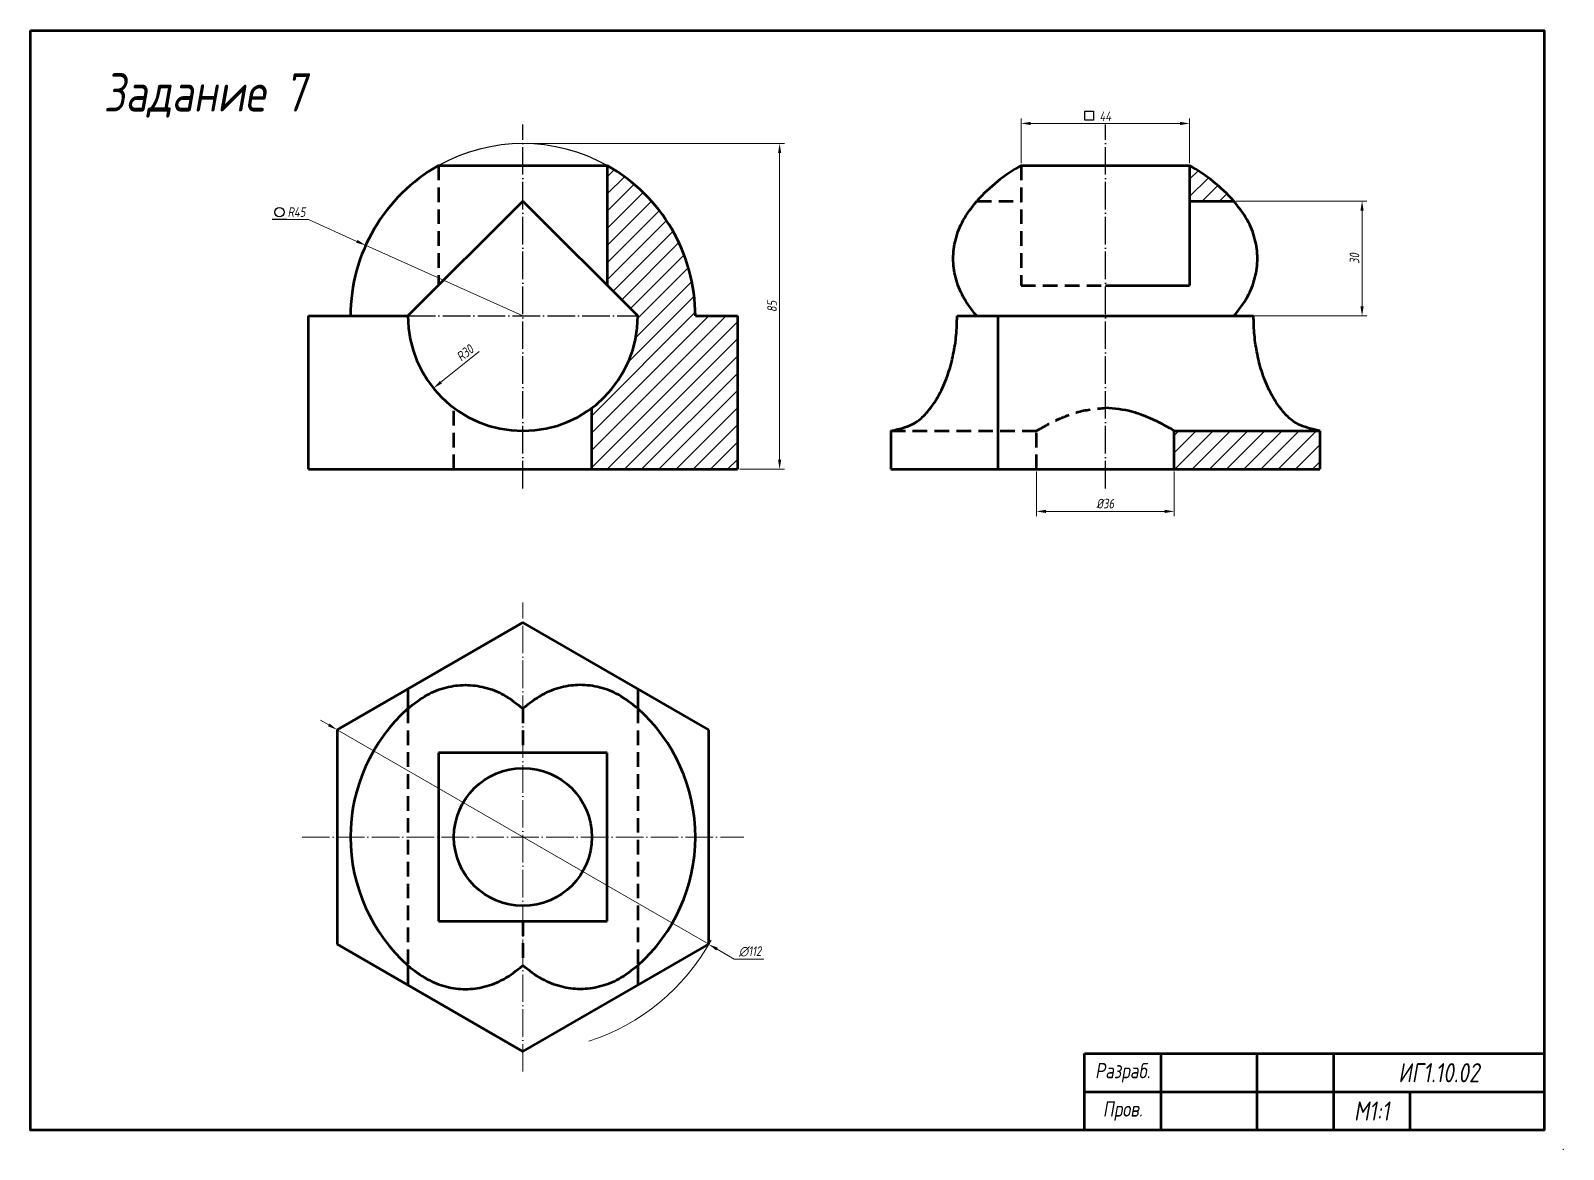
# Model space of a CAD drawing. Header units: millimetres. Extents: x -51 to 1257, y 2746 to 3043.
# Drawn here: x 412.7 to 812.7, y 2746.1 to 3038.1 of the extents above; entities that cross this region are included whole.
import ezdxf

# ---------------------------------------------------------------- set-up
doc = ezdxf.new("R2010")
doc.units = ezdxf.units.MM
doc.linetypes.add('ACAD_ISO04W100', pattern=[30, 24, -3, 0, -3])
doc.linetypes.add('штриховая', pattern=[19.049999999999997, 12.7, -6.35])
doc.styles.get("Standard").update_dxf_attribs({"font": 'eskdw.shx', "oblique": 10})
doc.dimstyles.new('Аннотативный', dxfattribs={"dimscale": 0, "dimtxt": 2.5, "dimasz": 2.5, "dimexe": 1.25, "dimexo": 0.625, "dimtad": 1, "dimtoh": 1, "dimtxsty": 'Standard', "dimcen": 2.5, "dimadec": 0, "dimazin": 0, "dimtfac": 1, "dimtmove": 0, "dimatfit": 3, "dimfxl": 1, "dimarcsym": 0})
pattern_1 = [(45, (2717.44010926078, 80.3942189923655), (-2.245064030267288, 2.245064030267288), [])]

# ---------------------------------------------------------------- blocks, each defined once
blk = doc.blocks.new('*D18')
at = {"color": 0, "lineweight": -2, "ltscale": 0.3, "transparency": 16777216}
for p, q in [((675.2034062583339, 2923.040314040616), (675.2034062583339, 2911.415314040616)), ((711.2034062583339, 2923.040314040616), (711.2034062583339, 2911.415314040616)), ((708.7034062583339, 2912.665314040616), (677.7034062583339, 2912.665314040616))]:
    blk.add_line(p, q, dxfattribs=at)
at = {"color": 0, "lineweight": 30, "ltscale": 0.3, "transparency": 16777216}
for points in [[(677.7034062583339, 2913.081980707283), (677.7034062583339, 2912.24864737395), (675.2034062583339, 2912.665314040616)], [(708.7034062583339, 2913.081980707283), (708.7034062583339, 2912.24864737395), (711.2034062583339, 2912.665314040616)]]:
    blk.add_solid(points, dxfattribs=at)
at = {"layer": 'Defpoints', "color": 0, "lineweight": 30, "ltscale": 0.3, "transparency": 16777216}
for p in [(675.2034062583339, 2923.665314040616), (711.2034062583339, 2923.665314040616), (675.2034062583339, 2912.665314040616)]:
    blk.add_point(p, dxfattribs=at)
at = {"color": 0, "lineweight": 30, "ltscale": 0.3, "transparency": 16777216, "insert": (693.2034062583339, 2914.688247455749), "char_height": 2.5, "attachment_point": 5}
blk.add_mtext('%%C36', dxfattribs=at)
blk = doc.blocks.new('*D17')
at = {"color": 0, "lineweight": -2, "ltscale": 0.3, "transparency": 16777216}
for p, q in [((727.369425920861, 2993.665314040582), (761.4534062583339, 2993.665314040582)), ((760.2034062583339, 2991.165314040582), (760.2034062583339, 2966.165314040616)), ((727.369425920861, 2963.665314040616), (761.4534062583339, 2963.665314040616))]:
    blk.add_line(p, q, dxfattribs=at)
at = {"color": 0, "lineweight": 30, "ltscale": 0.3, "transparency": 16777216}
for points in [[(759.7867395916672, 2991.165314040582), (760.6200729250005, 2991.165314040582), (760.2034062583339, 2993.665314040582)], [(759.7867395916672, 2966.165314040616), (760.6200729250005, 2966.165314040616), (760.2034062583339, 2963.665314040616)]]:
    blk.add_solid(points, dxfattribs=at)
at = {"layer": 'Defpoints', "color": 0, "lineweight": 30, "ltscale": 0.3, "transparency": 16777216}
for p in [(726.744425920861, 2993.665314040582), (726.744425920861, 2963.665314040616), (760.2034062583339, 2963.665314040616)]:
    blk.add_point(p, dxfattribs=at)
at = {"color": 0, "lineweight": 30, "ltscale": 0.3, "transparency": 16777216, "insert": (758.2174561969834, 2978.665314040599), "char_height": 2.5, "attachment_point": 5, "rotation": 90}
blk.add_mtext('30', dxfattribs=at)
blk = doc.blocks.new('*D21')
at = {"color": 0, "lineweight": -2, "ltscale": 0.3, "transparency": 16777216}
for p, q in [((541.828406258337, 3008.665314040611), (609.4534062583334, 3008.665314040611)), ((608.2034062583334, 3006.165314040611), (608.2034062583334, 2926.165314040616)), ((597.8284062583334, 2923.665314040616), (609.4534062583334, 2923.665314040616))]:
    blk.add_line(p, q, dxfattribs=at)
at = {"color": 0, "lineweight": 30, "ltscale": 0.3, "transparency": 16777216}
for points in [[(607.7867395916668, 3006.165314040611), (608.620072925, 3006.165314040611), (608.2034062583334, 3008.665314040611)], [(607.7867395916668, 2926.165314040616), (608.620072925, 2926.165314040616), (608.2034062583334, 2923.665314040616)]]:
    blk.add_solid(points, dxfattribs=at)
at = {"layer": 'Defpoints', "color": 0, "lineweight": 30, "ltscale": 0.3, "transparency": 16777216}
for p in [(541.203406258337, 3008.665314040611), (597.2034062583334, 2923.665314040616), (608.2034062583334, 2923.665314040616)]:
    blk.add_point(p, dxfattribs=at)
at = {"color": 0, "lineweight": 30, "ltscale": 0.3, "transparency": 16777216, "insert": (606.2082103585371, 2966.165314040613), "char_height": 2.5, "attachment_point": 5, "rotation": 90}
blk.add_mtext('85', dxfattribs=at)
blk = doc.blocks.new('*D22')
at = {"color": 0, "lineweight": -2, "ltscale": 0.3, "transparency": 16777216}
for p, q in [((671.2034062583343, 3003.545886893397), (671.2034062583343, 3015.170886893261)), ((712.7034062583334, 3013.920886893261), (673.7034062583343, 3013.920886893261)), ((715.2034062583334, 3003.545886893397), (715.2034062583334, 3015.170886893261))]:
    blk.add_line(p, q, dxfattribs=at)
at = {"color": 0, "lineweight": 9, "ltscale": 0.3, "transparency": 16777216}
for points in [[(673.7034062583343, 3014.337553559927), (673.7034062583343, 3013.504220226594), (671.2034062583343, 3013.920886893261)], [(712.7034062583334, 3014.337553559927), (712.7034062583334, 3013.504220226594), (715.2034062583334, 3013.920886893261)]]:
    blk.add_solid(points, dxfattribs=at)
at = {"layer": 'Defpoints', "color": 0, "lineweight": 9, "ltscale": 0.3, "transparency": 16777216}
for p in [(671.2034062583343, 3013.920886893261), (671.2034062583343, 3002.920886893397), (715.2034062583334, 3002.920886893397)]:
    blk.add_point(p, dxfattribs=at)
at = {"color": 0, "lineweight": 30, "ltscale": 0.3, "transparency": 16777216, "insert": (693.2034062583339, 3015.795886893261), "char_height": 2.5, "attachment_point": 5}
blk.add_mtext('44', dxfattribs=at)
blk = doc.blocks.new('*D20')
at = {"color": 0, "lineweight": -2, "ltscale": 0.3, "transparency": 16777216}
for p, q in [((479.6733030922749, 2988.85163339566), (485.2034062583336, 2988.85163339566)), ((485.2034062583336, 2988.85163339566), (497.8831752776825, 2983.148834969418)), ((541.2034062583368, 2963.665314040613), (500.1631874345589, 2982.123386499481))]:
    blk.add_line(p, q, dxfattribs=at)
at = {"color": 0, "lineweight": 30, "ltscale": 0.3, "transparency": 16777216}
blk.add_solid([(498.0540833560053, 2983.528836995564), (497.7122671993598, 2982.768832943272), (500.1631874345589, 2982.123386499481)], dxfattribs=at)
at = {"layer": 'Defpoints', "color": 0, "lineweight": 30, "ltscale": 0.3, "transparency": 16777216}
for p in [(500.1631874345589, 2982.123386499481), (541.2034062583368, 2963.665314040613)]:
    blk.add_point(p, dxfattribs=at)
at = {"color": 0, "lineweight": 30, "ltscale": 0.3, "transparency": 16777216, "insert": (482.1258546753033, 2990.782108426335), "char_height": 2.5, "attachment_point": 5}
blk.add_mtext('R45', dxfattribs=at)
blk = doc.blocks.new('*D19')
at = {"color": 0, "lineweight": -2, "ltscale": 0.3, "transparency": 16777216}
blk.add_line((529.7547693463814, 2954.420686139993), (519.8078790079721, 2946.388699393092), dxfattribs=at)
at = {"color": 0, "lineweight": 30, "ltscale": 0.3, "transparency": 16777216}
blk.add_solid([(519.5461121193732, 2946.7128740484), (520.0696458965708, 2946.064524737783), (517.8628310761212, 2944.818098061499)], dxfattribs=at)
at = {"layer": 'Defpoints', "color": 0, "lineweight": 30, "ltscale": 0.3, "transparency": 16777216}
for p in [(541.2034062583336, 2963.665314040614), (517.8628310761212, 2944.818098061499)]:
    blk.add_point(p, dxfattribs=at)
at = {"color": 0, "lineweight": 30, "ltscale": 0.3, "transparency": 16777216, "insert": (526.0986960518273, 2954.021025844366), "char_height": 2.5, "attachment_point": 5, "rotation": 38.920431189959956}
blk.add_mtext('R30', dxfattribs=at)
blk = doc.blocks.new('*D16')
at = {"color": 0, "lineweight": -2, "ltscale": 0.3, "transparency": 16777216}
for p, q in [((490.5409201369436, 2856.915314040617), (488.3758566274824, 2858.165314040617)), ((492.7059836464047, 2855.665314040617), (589.700828870262, 2799.665314040617)), ((596.3629035572873, 2795.818963426701), (591.865892379723, 2798.415314040617)), ((604.0499795643524, 2795.818963426701), (596.3629035572873, 2795.818963426701))]:
    blk.add_line(p, q, dxfattribs=at)
blk.add_arc((541.2034062583333, 2827.665314040617), 56.00000000000023, 287.8504948490296, 331.2789236498456, dxfattribs=at)
at = {"color": 0, "lineweight": 30, "ltscale": 0.3, "transparency": 16777216}
for points in [[(490.7492534702768, 2857.27615795886), (490.3325868036103, 2856.554470122373), (492.7059836464047, 2855.665314040617)], [(592.0742257130563, 2798.77615795886), (591.6575590463898, 2798.054470122373), (589.700828870262, 2799.665314040617)]]:
    blk.add_solid(points, dxfattribs=at)
at = {"layer": 'Defpoints', "color": 0, "lineweight": 30, "ltscale": 0.3, "transparency": 16777216}
for p in [(492.7059836464047, 2855.665314040617), (589.700828870262, 2799.665314040617)]:
    blk.add_point(p, dxfattribs=at)
at = {"color": 0, "lineweight": 30, "ltscale": 0.3, "transparency": 16777216, "insert": (600.5189415608198, 2797.790314040617), "char_height": 2.5, "attachment_point": 5}
blk.add_mtext('∅112', dxfattribs=at)
blk = doc.blocks.new('*U23')
at = {"lineweight": 30, "ltscale": 0.3}
h = blk.add_hatch(dxfattribs=at)
h.set_pattern_fill('MCSHATCHBH', color=256, style=0, pattern_type=2)
h.set_pattern_definition(pattern_1)
h.paths.add_polyline_path([(559.2034062583334, 2939.665314040616), (559.2034062583334, 2923.665314040616), (597.2034062583339, 2923.665314040616), (597.2034062583339, 2963.665314040616), (586.2034062583334, 2963.665314040616, 0.2713773831099224), (563.2034062583334, 3002.920886893397), (563.2034062583334, 2971.665314040616), (571.2034062583334, 2963.665314040617, -0.2360679774997937)])
h = blk.add_hatch(dxfattribs=at)
h.set_pattern_fill('MCSHATCHBH', color=256, style=0, pattern_type=2)
h.set_pattern_definition(pattern_1)
h.paths.add_polyline_path([(715.2034062583334, 3002.920886893397), (715.2034062583335, 2993.665314040617), (726.744425920861, 2993.665314040582, 0.08275138513233045)])
h.paths.add_polyline_path([(711.2034062583339, 2933.665314040616), (711.2034062583339, 2923.665314040616), (749.2034062583338, 2923.665314040616), (749.203406258334, 2933.665314040617)])
at = {"linetype": 'ACAD_ISO04W100', "ltscale": 0.3}
for p, q in [((541.2034062583334, 2918.665314040616), (541.2034062583334, 3013.665314040616)), ((693.2034062583339, 2918.665314040616), (693.2034062583339, 3013.665314040616)), ((511.2034062583334, 2963.665314040616), (571.2034062583334, 2963.665314040617))]:
    blk.add_line(p, q, dxfattribs=at)
at = {"lineweight": 100, "ltscale": 0.3}
for p, q in [((519.2034062583334, 3002.920886893397), (563.2034062583334, 3002.920886893397)), ((563.2034062583334, 3002.920886893397), (563.2034062583334, 2971.665314040617)), ((671.2034062583334, 3002.920886893397), (715.2034062583343, 3002.920886893397)), ((715.2034062583334, 3002.920886893397), (715.2034062583334, 2971.665314040617)), ((511.2034062583334, 2963.665314040617), (541.2034062583334, 2993.665314040617)), ((541.2034062583334, 2993.665314040617), (571.2034062583334, 2963.665314040617)), ((715.2034062583334, 2993.665314040617), (726.744425920861, 2993.665314040582)), ((693.2034062583334, 2971.665314040617), (715.2034062583334, 2971.665314040617)), ((485.2034062583334, 2923.665314040616), (485.2034062583334, 2963.665314040616)), ((485.2034062583334, 2963.665314040616), (511.2034062583334, 2963.665314040616)), ((586.2034062583334, 2963.665314040616), (597.2034062583339, 2963.665314040616)), ((597.2034062583339, 2963.665314040616), (597.2034062583339, 2923.665314040616)), ((654.5239143340214, 2963.665314040616), (726.744425920861, 2963.665314040616)), ((665.2034062583339, 2923.665314040616), (665.2034062583334, 2963.665314040616)), ((726.744425920831, 2963.665314040616), (731.8828981826464, 2963.665314040616)), ((559.2034062583334, 2923.665314040616), (559.2034062583334, 2939.665314040617)), ((637.2034062583339, 2933.665314040616), (637.2034062583339, 2923.665314040616)), ((711.2034062583339, 2933.665314040616), (749.2034062583339, 2933.665314040617)), ((711.2034062583339, 2923.665314040616), (711.2034062583339, 2933.665314040616)), ((749.2034062583339, 2933.665314040616), (749.2034062583339, 2923.665314040616)), ((485.2034062583334, 2923.665314040616), (597.2034062583334, 2923.665314040616)), ((523.2034062583334, 2923.665314040616), (559.2034062583334, 2923.665314040616)), ((637.2034062583339, 2923.665314040616), (749.2034062583339, 2923.665314040616)), ((541.2034062583334, 2883.665314040616), (492.705983646405, 2855.665314040617)), ((589.7008288702623, 2855.665314040616), (541.2034062583334, 2883.665314040616)), ((511.2034062583334, 2866.344805964928), (511.2034062583334, 2861.206333703113)), ((571.2034062583334, 2866.344805964928), (571.2034062583334, 2861.206333703113)), ((492.705983646405, 2855.665314040616), (492.705983646405, 2799.665314040616)), ((589.7008288702618, 2799.665314040616), (589.7008288702623, 2855.665314040616)), ((519.2034062583334, 2849.665314040616), (519.2034062583334, 2805.665314040616)), ((563.2034062583334, 2849.665314040616), (519.2034062583334, 2849.665314040616)), ((563.2034062583334, 2805.665314040616), (563.2034062583334, 2849.665314040616)), ((519.2034062583334, 2805.665314040616), (563.2034062583334, 2805.665314040616)), ((492.705983646405, 2799.665314040616), (541.2034062583334, 2771.665314040616)), ((541.2034062583334, 2771.665314040616), (589.7008288702618, 2799.665314040616)), ((511.2034062583334, 2794.124294378119), (511.2034062583334, 2788.985822116305)), ((571.2034062583334, 2794.124294378119), (571.2034062583334, 2788.985822116305))]:
    blk.add_line(p, q, dxfattribs=at)
at = {"linetype": 'штриховая', "lineweight": 60, "ltscale": 0.3}
for p, q in [((519.2034062583334, 3002.920886893397), (519.2034062583334, 2971.665314040617)), ((671.2034062583334, 3002.920886893397), (671.2034062583334, 2971.665314040617)), ((659.6623865958372, 2993.665314040617), (671.2034062583334, 2993.665314040617)), ((671.2034062583334, 2971.665314040617), (693.2034062583334, 2971.665314040617)), ((523.2034062583334, 2923.665314040616), (523.2034062583334, 2939.665314040617)), ((637.2034062583339, 2933.665314040616), (675.2034062583339, 2933.665314040617)), ((675.2034062583339, 2923.665314040616), (675.2034062583339, 2933.665314040617)), ((511.2034062583334, 2861.206333703113), (511.2034062583334, 2794.124294378119)), ((541.2034062583339, 2861.206333703115), (541.2034062583339, 2849.665314040616)), ((571.2034062583334, 2861.206333703113), (571.2034062583334, 2794.124294378119)), ((541.2034062583343, 2805.665314040616), (541.2034062583343, 2794.124294378118))]:
    blk.add_line(p, q, dxfattribs=at)
at = {"lineweight": 30, "ltscale": 0.3}
blk.add_line((479.673303092276, 2988.85163339566), (475.7773614945399, 2988.85163339566), dxfattribs=at)
at = {"linetype": 'ACAD_ISO04W100', "lineweight": 9, "ltscale": 0.3}
for p, q in [((541.2034062583334, 2766.422978180085), (541.2034062583334, 2888.907649901148)), ((483.5572301513839, 2827.665314040617), (598.8495823652829, 2827.665314040618))]:
    blk.add_line(p, q, dxfattribs=at)
at = {"lineweight": 100}
for p, q in [((687.7339449534636, 2771.143959326705), (807.7339449534636, 2771.143959326705)), ((687.7339449534636, 2761.143959326705), (687.7339449534636, 2771.143959326705)), ((707.7339449534636, 2751.143959326705), (707.7339449534636, 2771.143959326705)), ((732.7339449534636, 2771.143959326705), (732.7339449534636, 2751.143959326705)), ((752.7339449534636, 2771.143959326705), (752.7339449534636, 2751.143959326705)), ((687.7339449534636, 2761.143959326705), (807.7339449534636, 2761.143959326705)), ((687.7339449534636, 2751.143959326705), (687.7339449534636, 2761.143959326705)), ((772.7339449534636, 2751.143959326705), (772.7339449534636, 2761.143959326705)), ((807.7339449534636, 2751.143959326705), (687.7339449534636, 2751.143959326705))]:
    blk.add_line(p, q, dxfattribs=at)
blk.add_lwpolyline([(412.7339449534636, 3038.1439593267), (807.7339449534636, 3038.1439593267), (807.7339449534636, 2751.143959326705), (412.7339449534636, 2751.143959326705)], close=True, dxfattribs=at)
at = {"lineweight": 30, "ltscale": 0.3}
blk.add_lwpolyline([(690.1415743301623, 3014.806845334591), (687.8382810066541, 3014.806845334591), (687.8382810066541, 3017.107641658677), (690.1415743301623, 3017.107641658677)], close=True, dxfattribs=at)
blk.add_circle((477.6583658124364, 2990.764427811901), 1.219948880343026, dxfattribs=at)
at = {"lineweight": 100, "ltscale": 0.3}
blk.add_circle((541.2034062583334, 2827.665314040616), 18, dxfattribs=at)
at = {"ltscale": 0.3}
blk.add_arc((541.203406258337, 2963.665314040614), 44.99999999999636, 60.73242240246119, 119.2675775975412, dxfattribs=at)
at = {"lineweight": 100, "ltscale": 0.3}
for centre, radius, start, end in [((541.2034062583334, 2963.665314040616), 45, 119.2675775975392, 180), ((541.2034062583334, 2963.665314040616), 45, 0, 60.73242240246078), ((693.2034062583339, 2963.665314040616), 45, 119.2675775975392, 138.1896851042144), ((693.2034062583339, 2963.665314040616), 45, 41.81031489571863, 60.73242240246078), ((541.2034062583334, 2963.665314040617), 30, 180, 359.9999999999992), ((541.2034062583334, 2827.665314040616), 45, 131.8103148957729, 228.1896851042271), ((541.2034062583334, 2827.665314040616), 45, 311.8103148957729, 48.1896851042271)]:
    blk.add_arc(centre, radius, start, end, dxfattribs=at)
for points in [[(659.6623865958368, 2963.665314040616), (656.1224138228531, 2968.665314040617), (654.152157878797, 2973.665314040617), (653.5171365923643, 2978.665314040617), (654.152157878797, 2983.665314040617), (656.1224138228549, 2988.665314040617), (659.6623865958345, 2993.665314040617)], [(726.744425920831, 2963.665314040616), (730.2843986938146, 2968.665314040617), (732.2546546378708, 2973.665314040617), (732.8896759243034, 2978.665314040617), (732.2546546378708, 2983.665314040617), (730.2843986938128, 2988.665314040617), (726.7444259208332, 2993.665314040617)], [(637.2034062583339, 2933.665314040616), (644.1255928107644, 2936.165314040617), (646.777677335896, 2938.665314040617), (650.1133507456912, 2943.665314040617), (652.203406258333, 2948.665314040617), (653.5333378768873, 2953.665314040617), (654.2816575349325, 2958.665314040617), (654.5239143340214, 2963.665314040616)], [(749.2034062583339, 2933.665314040616), (742.2812197059034, 2936.165314040617), (739.6291351807718, 2938.665314040617), (736.2934617709766, 2943.665314040617), (734.2034062583348, 2948.665314040617), (732.8734746397804, 2953.665314040617), (732.1251549817352, 2958.665314040617), (731.8828981826464, 2963.665314040616)], [(711.2034062583225, 2933.665314040591), (709.4822268544244, 2934.665314040593), (707.6256113601821, 2935.665314040596), (705.5727231351798, 2936.665314040599), (703.2034062583284, 2937.665314040602), (700.2034062583307, 2938.665314040607), (693.2034062583311, 2939.665314040617)], [(511.2034062583334, 2861.206333703113), (516.203406258333, 2864.746306476096), (521.203406258333, 2866.716562420151), (526.2034062583334, 2867.351583706585), (531.203406258333, 2866.716562420149), (536.203406258333, 2864.746306476094), (541.2034062583334, 2861.206333703115)], [(571.2034062583334, 2861.206333703113), (566.2034062583339, 2864.746306476096), (561.2034062583339, 2866.716562420151), (556.2034062583334, 2867.351583706585), (551.2034062583339, 2866.716562420149), (546.2034062583339, 2864.746306476094), (541.2034062583334, 2861.206333703115)], [(511.2034062583334, 2794.124294378123), (516.203406258333, 2790.58432160514), (521.203406258333, 2788.614065661085), (526.2034062583334, 2787.979044374651), (531.203406258333, 2788.614065661086), (536.203406258333, 2790.584321605142), (541.2034062583334, 2794.124294378121)], [(571.2034062583334, 2794.124294378123), (566.2034062583339, 2790.58432160514), (561.2034062583339, 2788.614065661085), (556.2034062583334, 2787.979044374651), (551.2034062583339, 2788.614065661086), (546.2034062583339, 2790.584321605142), (541.2034062583334, 2794.124294378121)]]:
    blk.add_spline(points, degree=3, dxfattribs=at)
at = {"linetype": 'штриховая', "lineweight": 60, "ltscale": 0.3}
blk.add_spline([(675.2034062583339, 2933.665314040616), (676.9245856622333, 2934.665314040617), (678.781201156477, 2935.665314040617), (680.8340893814807, 2936.665314040617), (683.2034062583334, 2937.665314040617), (686.203406258333, 2938.665314040617), (693.2034062583339, 2939.665314040617)], degree=3, dxfattribs=at)
at = {"color": 252, "lineweight": 9, "ltscale": 0.3}
blk.add_point((812.7339449534636, 2746.143959326703), dxfattribs=at)
at = {"color": 0, "lineweight": 40, "insert": (458.2497639089586, 3021.236612488246), "char_height": 10, "width": 55, "attachment_point": 5}
blk.add_mtext('\\pxqc;Задание 7', dxfattribs=at)
at = {"lineweight": 40, "attachment_point": 5}
for s, insert, char_height, width in [('\\pxqc;Разраб.', (697.7339449534636, 2766.143959326705), 4, 20), ('\\pxqc;ИГ1.10.02', (780.2339449534636, 2766.143959326705), 5, 55), ('\\pxqc;Пров.', (697.7339449534636, 2756.143959326705), 4, 20), ('\\pxqc;M1:1', (762.7339449534636, 2756.143959326705), 5, 20)]:
    blk.add_mtext(s, dxfattribs=dict(at, insert=insert, char_height=char_height, width=width))
at = {"lineweight": 30, "ltscale": 0.3}
dim = blk.add_linear_dim(base=(671.2034062583401, 3013.920886893257), p1=(715.2034062583334, 3002.920886893397), p2=(671.2034062583343, 3002.920886893397), dimstyle='Аннотативный', override={"dimscale": 0, "dimtix": 0, "dimtofl": 1, "dimtmove": 0, "dimatfit": 3}, dxfattribs=at)
dim.commit()
dim.dimension.update_dxf_attribs({"geometry": '*D22', "text_midpoint": (693.2034062583339, 3015.795886893261)})
for base, p1, p2, picture, middle in [((608.2034062583334, 2923.665314040616), (541.203406258337, 3008.665314040611), (597.2034062583334, 2923.665314040616), '*D21', (606.2082103585371, 2966.165314040613)), ((760.2034062583339, 2963.665314040616), (726.744425920861, 2993.665314040582), (726.744425920861, 2963.665314040616), '*D17', (758.2174561969834, 2978.665314040599))]:
    dim = blk.add_linear_dim(base=base, p1=p1, p2=p2, angle=90, dimstyle='Аннотативный', override={"dimscale": 0, "dimtix": 0, "dimtofl": 1, "dimtmove": 0, "dimatfit": 3}, dxfattribs=at)
    dim.commit()
    dim.dimension.update_dxf_attribs({"geometry": picture, "text_midpoint": middle})
for center, mpoint, picture, middle in [((541.2034062583368, 2963.665314040613), (500.1631874345589, 2982.123386499481), '*D20', (482.1258546753033, 2988.85163339566)), ((541.2034062583336, 2963.665314040614), (517.8628310761212, 2944.818098061499), '*D19', (527.3463503761609, 2952.47591862053))]:
    dim = blk.add_radius_dim(center=center, mpoint=mpoint, dimstyle='Аннотативный', override={"dimscale": 0, "dimtix": 0, "dimtofl": 1, "dimtmove": 0, "dimatfit": 3}, dxfattribs=at)
    dim.commit()
    dim.dimension.update_dxf_attribs({"geometry": picture, "text_midpoint": middle, "dimtype": 132})
dim = blk.add_linear_dim(base=(675.2034062583339, 2912.665314040616), p1=(711.2034062583339, 2923.665314040616), p2=(675.2034062583339, 2923.665314040616), text='%%C36', dimstyle='Аннотативный', override={"dimscale": 0, "dimtix": 0, "dimtofl": 1, "dimtmove": 0, "dimatfit": 3}, dxfattribs=at)
dim.commit()
dim.dimension.update_dxf_attribs({"geometry": '*D18', "text_midpoint": (693.2034062583339, 2914.688247455749)})
dim = blk.add_diameter_dim_2p(p1=(492.7059836464047, 2855.665314040617), p2=(589.700828870262, 2799.665314040617), dimstyle='Аннотативный', override={"dimscale": 0, "dimtix": 0, "dimtofl": 1, "dimtmove": 0, "dimatfit": 3}, dxfattribs=at)
dim.commit()
dim.dimension.update_dxf_attribs({"geometry": '*D16', "text_midpoint": (600.5189415608198, 2797.790314040617)})

msp = doc.modelspace()

# ---------------------------------------------------------------- block references
at = {"lineweight": 9, "ltscale": 0.3}
msp.add_blockref('*U23', (0, 0), dxfattribs=at)

doc.saveas('drawing.dxf')
